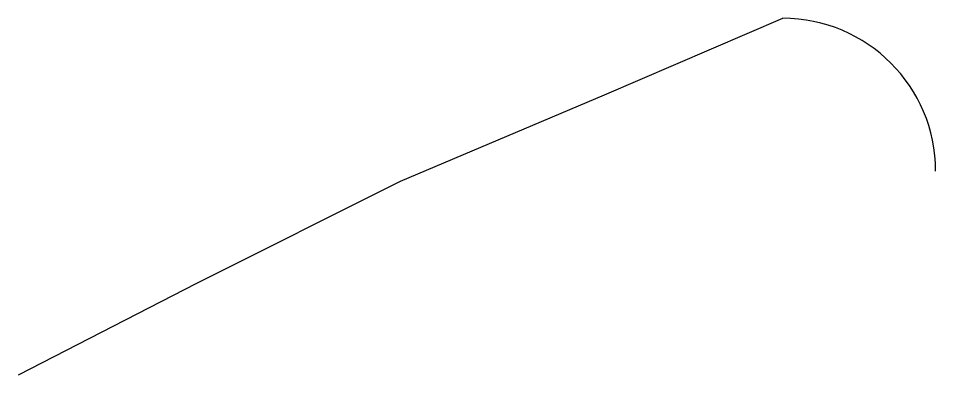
# Model space of a CAD drawing. Header units: metres. Extents: x 106.7 to 106.718, y 10.805 to 10.812.
import ezdxf

# ---------------------------------------------------------------- set-up
doc = ezdxf.new("R2010")
doc.units = ezdxf.units.M
doc.layers.add('ROAD_CENTERLINE', color=2, linetype='CONTINUOUS')
doc.layers.add('ROAD_CURVE', color=4, linetype='CONTINUOUS')

msp = doc.modelspace()

# ---------------------------------------------------------------- linework, layer by layer
at = {"layer": 'ROAD_CENTERLINE'}
msp.add_polyline3d([(106.7, 10.805, 10), (106.7035, 10.8068, 11.2), (106.7075, 10.8088, 12.8), (106.7115, 10.8105, 13.9), (106.715, 10.812, 15)], dxfattribs=at)
at = {"layer": 'ROAD_CURVE'}
msp.add_arc((106.715, 10.809, 15), 0.003, 0, 90, dxfattribs=at)

doc.saveas('drawing.dxf')
